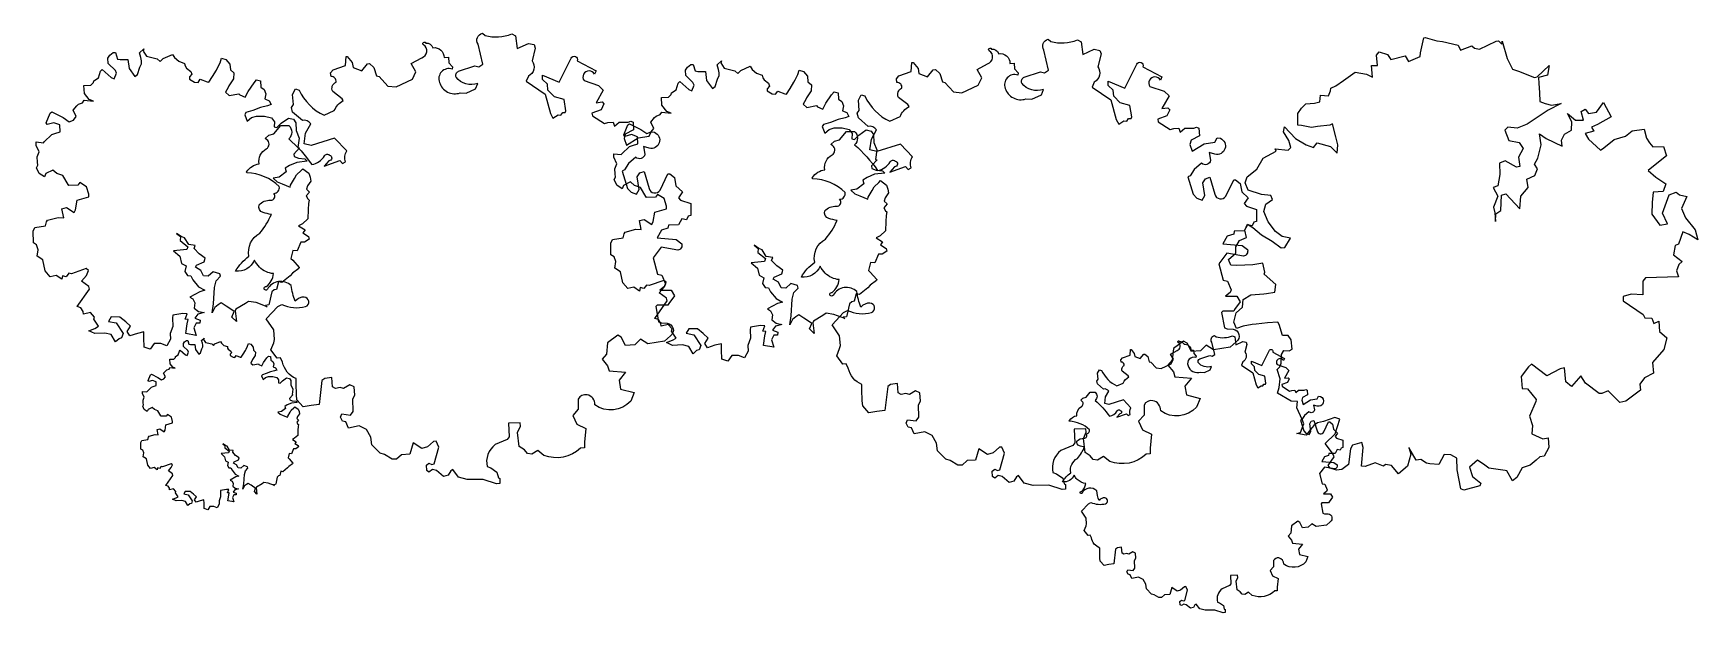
# Model space of a CAD drawing. Extents: x -65 to 116, y -35 to 21.
# Drawn here: x 108.13 to 116.17, y 18 to 20.8 of the extents above; entities that cross this region are included whole.
import ezdxf

# ---------------------------------------------------------------- set-up
doc = ezdxf.new("R2010")
doc.units = 0
doc.header["$LTSCALE"] = 100
doc.header["$MEASUREMENT"] = 0
doc.layers.add('P-ARVORE', color=2, linetype='CONTINUOUS')

# ---------------------------------------------------------------- blocks, each defined once
blk = doc.blocks.new('P-1717')
at = {"layer": 'P-ARVORE'}
for points in [[(-3.4886, -0.6527), (-3.4908, -0.598), (-3.4908, -0.574, -0.241267), (-3.5564, -0.4952), (-3.5666, -0.4739), (-3.5824, -0.4755), (-3.6122, -0.4357), (-3.5981, -0.4006), (-3.5944, -0.3849), (-3.5944, -0.3849), (-3.5981, -0.3393), (-3.6347, -0.2854), (-3.5787, -0.2262), (-3.5787, -0.2262), (-3.5598, -0.2157, 0.173621), (-3.4446, -0.2262, 0.819804), (-3.4514, -0.1806, 0.238583), (-3.4949, -0.2, -0.071987), (-3.5143, -0.1246, 0.4819), (-3.6295, -0.1424, -2.033354), (-3.6347, -0.1298, 0.200291), (-3.5996, -0.067, -0.184711), (-3.6677, -0.0356, -0.06616), (-3.6923, -0.0026, -0.3357), (-3.783, -0.0549, -0.100882), (-3.7185, 0.0168, -0.328139), (-3.6662, 0.1284, 0.072455), (-3.6101, 0.219, -0.04539), (-3.6504, 0.2279, -0.409035), (-3.6698, 0.2646, -0.231707), (-3.6138, 0.2871, 0.688344), (-3.5981, 0.3206, 0.463342), (-3.5719, 0.3536, 0.184456), (-3.7274, 0.4201, -0.713964), (-3.729, 0.4254, -0.221181), (-3.6698, 0.4636, -0.314247), (-3.6347, 0.5353, 0.565236), (-3.6332, 0.5804), (-3.64, 0.5856), (-3.6227, 0.6013), (-3.5981, 0.6087), (-3.5651, 0.6485), (-3.5263, 0.6485, -0.457949), (-3.5263, 0.5841, -0.060847), (-3.4147, 0.4599, 0.212505), (-3.3535, 0.5018, -0.463173), (-3.3294, 0.5055, -0.876877), (-3.3325, 0.4777), (-3.3556, 0.4515), (-3.2801, 0.4793), (-3.2665, 0.4652), (-3.2524, 0.4725, -0.248601), (-3.2456, 0.5264), (-3.3048, 0.5877), (-3.4184, 0.5511), (-3.4514, 0.5594), (-3.4446, 0.6118), (-3.42, 0.6558, 0.31059), (-3.4603, 0.6731), (-3.5075, 0.7134), (-3.5127, 0.7359), (-3.5038, 0.7501), (-3.5075, 0.7988), (-3.4933, 0.825), (-3.476, 0.8197, 0.178742), (-3.3556, 0.6977), (-3.3063, 0.7202, -0.164562), (-3.2629, 0.7689), (-3.2681, 0.7778), (-3.3137, 0.8129, -0.443973), (-3.2979, 0.858, 0.51332), (-3.322, 0.8842), (-3.3241, 0.902), (-3.3116, 0.9177), (-3.2524, 0.9386), (-3.2487, 0.9821), (-3.2435, 0.9821), (-3.2194, 0.9523), (-3.2157, 0.9282), (-3.1738, 0.9125), (-3.1461, 0.9455), (-3.1356, 0.947), (-3.1146, 0.9282), (-3.1021, 0.8878), (-3.09, 0.8842), (-3.0481, 0.8391), (-3.0078, 0.8355), (-2.9292, 0.8721), (-2.9119, 0.9072), (-2.9345, 0.947), (-2.8842, 0.9753, 0.65472), (-2.8753, 1.0382, -1.420327), (-2.8648, 1.0465, -0.331438), (-2.8297, 1.024, -0.460688), (-2.7758, 0.9769), (-2.7548, 0.9785), (-2.7532, 0.9507), (-2.7354, 0.9313), (-2.7375, 0.9208, 0.634345), (-2.7983, 0.8564, 0.42075), (-2.6988, 0.8056), (-2.6694, 0.804), (-2.6239, 0.825), (-2.6134, 0.8512, -0.317469), (-2.7181, 0.881, -0.414214), (-2.7061, 0.9104), (-2.6275, 0.9365), (-2.6081, 0.9313), (-2.5888, 0.9439), (-2.6118, 1.0413, -0.529528), (-2.5909, 1.0937), (-2.5783, 1.0832, 0.163749), (-2.4494, 1.0905), (-2.4316, 1.0816), (-2.4233, 1.0204), (-2.3688, 1.045), (-2.341, 1.0397), (-2.3358, 1.0224), (-2.3515, 0.9612, -0.454874), (-2.3688, 0.8863), (-2.3793, 0.8617), (-2.2887, 0.8004), (-2.2625, 0.7061), (-2.2504, 0.6836), (-2.2258, 0.6993), (-2.2117, 0.6977), (-2.2033, 0.7113), (-2.1907, 0.7113), (-2.1876, 0.7187), (-2.1959, 0.7742), (-2.2431, 0.7868), (-2.2745, 0.8182), (-2.2766, 0.8475), (-2.3007, 0.8706), (-2.3007, 0.8915), (-2.2206, 0.858), (-2.1629, 0.9732, -0.998765), (-2.1331, 0.9612), (-2.0425, 0.9125), (-2.0493, 0.8962, 1.066056), (-2.1001, 0.8653), (-2.0304, 0.8423), (-2.0074, 0.8197), (-2.0425, 0.7585), (-2.0126, 0.7621), (-2.0042, 0.7532), (-2.0179, 0.7239), (-2.0619, 0.7082), (-2.0598, 0.6956), (-2.0022, 0.6574), (-1.9849, 0.6626), (-1.9603, 0.6642), (-1.9534, 0.6453), (-1.9309, 0.6642), (-1.8869, 0.6642), (-1.8749, 0.6694), (-1.8628, 0.6642), (-1.8607, 0.6275), (-1.9011, 0.6066), (-1.9063, 0.5856), (-1.8958, 0.5526), (-1.8382, 0.5893), (-1.7858, 0.5961), (-1.7754, 0.6171), (-1.7597, 0.6155, -0.924966), (-1.7858, 0.5385), (-1.8136, 0.5474), (-1.8068, 0.5092, -0.613567), (-1.8503, 0.495), (-1.8854, 0.4652), (-1.9047, 0.4337), (-1.9168, 0.4285), (-1.8906, 0.3447), (-1.8733, 0.3258), (-1.8471, 0.3169), (-1.8345, 0.3395), (-1.8435, 0.4007), (-1.8314, 0.4201), (-1.8105, 0.4269), (-1.7858, 0.3447, 0.675596), (-1.7335, 0.3363), (-1.6952, 0.4149), (-1.6863, 0.4149), (-1.6638, 0.3971), (-1.6565, 0.3573), (-1.625, 0.3274), (-1.6444, 0.2997), (-1.6339, 0.2871), (-1.5852, 0.2714), (-1.5852, 0.2138), (-1.5973, 0.2106), (-1.6062, 0.1928), (-1.6287, 0.198), (-1.6444, 0.1687), (-1.6931, 0.1666), (-1.6952, 0.153), (-1.7267, 0.1425), (-1.7476, 0.1059), (-1.6549, 0.097), (-1.6287, 0.0776, -0.466507), (-1.6481, 0.0461), (-1.7282, 0.0603), (-1.7665, 0.0095), (-1.7455, -0.0691), (-1.7246, -0.0743), (-1.7073, -0.1162), (-1.7125, -0.1298), (-1.735, -0.1476), (-1.6795, -0.1476), (-1.6638, -0.1738), (-1.6916, -0.2121), (-1.6952, -0.2189), (-1.7476, -0.2189), (-1.7544, -0.2262), (-1.7403, -0.2995), (-1.7267, -0.3048), (-1.6984, -0.3063, -0.666205), (-1.6827, -0.3676), (-1.7125, -0.3938), (-1.7926, -0.4059), (-1.8277, -0.3833), (-1.8555, -0.4111), (-1.8995, -0.4148), (-1.9204, -0.3744), (-1.9377, -0.364), (-1.9864, -0.4006), (-1.9917, -0.4567), (-2.0126, -0.4808), (-1.9864, -0.5122), (-1.9796, -0.5368), (-1.8995, -0.5436), (-1.9309, -0.5824), (-1.9236, -0.6243), (-1.8576, -0.6416), (-1.8749, -0.6835, -0.377852), (-2.0477, -0.7007, 0.377569), (-2.086, -0.652, 0.335227), (-2.1279, -0.673), (-2.1279, -0.673), (-2.1279, -0.7217), (-2.154, -0.7515), (-2.1352, -0.7934), (-2.1352, -0.7934), (-2.0912, -0.8144), (-2.0985, -0.8809), (-2.0985, -0.9087), (-2.1174, -0.9102, -0.287376), (-2.2939, -0.9453), (-2.3237, -0.9207), (-2.3531, -0.9385), (-2.374, -0.9364), (-2.3882, -0.9176), (-2.4128, -0.9019), (-2.4212, -0.8338), (-2.4075, -0.8039), (-2.4091, -0.7882), (-2.4652, -0.7898), (-2.4615, -0.8547), (-2.472, -0.8683), (-2.5296, -0.893, 0.302168), (-2.5678, -0.9993), (-2.5505, -1.0045), (-2.5207, -1.0255), (-2.5139, -1.0538), (-2.5071, -1.0569), (-2.5071, -1.0799), (-2.5228, -1.0815), (-2.5872, -1.0606), (-2.6642, -1.0621), (-2.7061, -1.0501), (-2.7339, -1.0134), (-2.7443, -1.0202), (-2.7564, -1.0412), (-2.7794, -1.0464), (-2.8124, -1.0187), (-2.8318, -1.0134), (-2.8491, -1.0255), (-2.8596, -1.0187), (-2.8611, -0.9925), (-2.8491, -0.982), (-2.8349, -0.9888), (-2.8245, -0.9857), (-2.8019, -0.905), (-2.814, -0.8757), (-2.8266, -0.8772), (-2.8559, -0.9034), (-2.8842, -0.9123), (-2.9256, -0.8841), (-2.9418, -0.9385), (-2.9816, -0.9417), (-3.0062, -0.9626), (-3.0272, -0.9626), (-3.0638, -0.9401), (-3.0848, -0.9349), (-3.1251, -0.8945), (-3.1303, -0.8563), (-3.1513, -0.8196), (-3.1859, -0.8023), (-3.2382, -0.8128), (-3.2508, -0.783), (-3.2665, -0.7793), (-3.277, -0.7604), (-3.2697, -0.7447), (-3.2278, -0.75), (-3.2157, -0.7322), (-3.2173, -0.6714), (-3.2173, -0.6714), (-3.2068, -0.6536), (-3.2105, -0.6138), (-3.2314, -0.6049), (-3.2613, -0.6222), (-3.2786, -0.6169), (-3.3011, -0.6222), (-3.3152, -0.6138), (-3.3189, -0.5682), (-3.3519, -0.5735), (-3.366, -0.5839), (-3.3797, -0.6992), (-3.4184, -0.7044), (-3.4566, -0.7112), (-3.4865, -0.6766)], [(-0.7567, -0.6815), (-0.7589, -0.6268), (-0.7589, -0.6027, -0.241267), (-0.8245, -0.524), (-0.8347, -0.5027), (-0.8504, -0.5043), (-0.8803, -0.4645), (-0.8661, -0.4294), (-0.8625, -0.4137), (-0.8625, -0.4137), (-0.8661, -0.3681), (-0.9028, -0.3142), (-0.8468, -0.255), (-0.8468, -0.255), (-0.8279, -0.2445, 0.173621), (-0.7127, -0.255, 0.819804), (-0.7195, -0.2094, 0.238583), (-0.763, -0.2288, -0.071987), (-0.7823, -0.1534, 0.4819), (-0.8976, -0.1712, -2.033354), (-0.9028, -0.1586, 0.200291), (-0.8677, -0.0958, -0.184711), (-0.9358, -0.0643, -0.06616), (-0.9604, -0.0313, -0.3357), (-1.051, -0.0837, -0.100882), (-0.9866, -0.012, -0.328139), (-0.9342, 0.0996, 0.072455), (-0.8782, 0.1902, -0.04539), (-0.9185, 0.1991, -0.409035), (-0.9379, 0.2358, -0.231707), (-0.8819, 0.2583, 0.688344), (-0.8661, 0.2918, 0.463342), (-0.8399, 0.3248, 0.184456), (-0.9955, 0.3913, -0.713964), (-0.9971, 0.3966, -0.221181), (-0.9379, 0.4348, -0.314247), (-0.9028, 0.5066, 0.565236), (-0.9012, 0.5516), (-0.908, 0.5569), (-0.8908, 0.5726), (-0.8661, 0.5799), (-0.8331, 0.6197), (-0.7944, 0.6197, -0.457949), (-0.7944, 0.5553, -0.060847), (-0.6828, 0.4311, 0.212505), (-0.6215, 0.473, -0.463173), (-0.5974, 0.4767, -0.876877), (-0.6006, 0.449), (-0.6236, 0.4228), (-0.5482, 0.4505), (-0.5346, 0.4364), (-0.5205, 0.4437, -0.248601), (-0.5136, 0.4977), (-0.5728, 0.5589), (-0.6865, 0.5223), (-0.7195, 0.5307), (-0.7127, 0.583), (-0.6881, 0.627, 0.31059), (-0.7284, 0.6443), (-0.7755, 0.6846), (-0.7808, 0.7072), (-0.7719, 0.7213), (-0.7755, 0.77), (-0.7614, 0.7962), (-0.7441, 0.791, 0.178742), (-0.6236, 0.6689), (-0.5744, 0.6915, -0.164562), (-0.5309, 0.7402), (-0.5362, 0.7491), (-0.5817, 0.7842, -0.443973), (-0.566, 0.8292, 0.51332), (-0.5901, 0.8554), (-0.5922, 0.8732), (-0.5796, 0.8889), (-0.5205, 0.9099), (-0.5168, 0.9533), (-0.5115, 0.9533), (-0.4875, 0.9235), (-0.4838, 0.8994), (-0.4419, 0.8837), (-0.4141, 0.9167), (-0.4037, 0.9182), (-0.3827, 0.8994), (-0.3701, 0.8591), (-0.3581, 0.8554), (-0.3162, 0.8104), (-0.2759, 0.8067), (-0.1973, 0.8433), (-0.18, 0.8784), (-0.2025, 0.9182), (-0.1522, 0.9465, 0.65472), (-0.1433, 1.0094, -1.420327), (-0.1329, 1.0178, -0.331438), (-0.0978, 0.9952, -0.460688), (-0.0438, 0.9481), (-0.0229, 0.9497), (-0.0213, 0.9219), (-0.0035, 0.9025), (-0.0056, 0.8921, 0.634345), (-0.0663, 0.8276, 0.42075), (0.0332, 0.7768), (0.0625, 0.7753), (0.1081, 0.7962), (0.1185, 0.8224, -0.317469), (0.0138, 0.8523, -0.414214), (0.0258, 0.8816), (0.1044, 0.9078), (0.1238, 0.9025), (0.1432, 0.9151), (0.1201, 1.0125, -0.529528), (0.1411, 1.0649), (0.1536, 1.0544, 0.163749), (0.2825, 1.0618), (0.3003, 1.0529), (0.3087, 0.9916), (0.3631, 1.0162), (0.3909, 1.011), (0.3961, 0.9937), (0.3804, 0.9324, -0.454874), (0.3631, 0.8575), (0.3527, 0.8329), (0.4433, 0.7716), (0.4695, 0.6773), (0.4815, 0.6548), (0.5061, 0.6705), (0.5203, 0.6689), (0.5286, 0.6826), (0.5412, 0.6826), (0.5444, 0.6899), (0.536, 0.7454), (0.4888, 0.758), (0.4574, 0.7894), (0.4553, 0.8187), (0.4312, 0.8418), (0.4312, 0.8627), (0.5114, 0.8292), (0.569, 0.9444, -0.998765), (0.5988, 0.9324), (0.6894, 0.8837), (0.6826, 0.8674, 1.066056), (0.6318, 0.8365), (0.7015, 0.8135), (0.7245, 0.791), (0.6894, 0.7297), (0.7193, 0.7334), (0.7277, 0.7245), (0.7141, 0.6951), (0.6701, 0.6794), (0.6722, 0.6668), (0.7298, 0.6286), (0.7471, 0.6338), (0.7717, 0.6354), (0.7785, 0.6166), (0.801, 0.6354), (0.845, 0.6354), (0.857, 0.6407), (0.8691, 0.6354), (0.8712, 0.5988), (0.8309, 0.5778), (0.8256, 0.5569), (0.8361, 0.5239), (0.8937, 0.5605), (0.9461, 0.5673), (0.9566, 0.5883), (0.9723, 0.5867, -0.924966), (0.9461, 0.5097), (0.9183, 0.5186), (0.9251, 0.4804, -0.613567), (0.8817, 0.4662), (0.8466, 0.4364), (0.8272, 0.405), (0.8151, 0.3997), (0.8413, 0.3159), (0.8586, 0.2971), (0.8848, 0.2882), (0.8974, 0.3107), (0.8885, 0.372), (0.9005, 0.3913), (0.9215, 0.3981), (0.9461, 0.3159, 0.675596), (0.9985, 0.3075), (1.0367, 0.3861), (1.0456, 0.3861), (1.0681, 0.3683), (1.0755, 0.3285), (1.1069, 0.2986), (1.0875, 0.2709), (1.098, 0.2583), (1.1467, 0.2426), (1.1467, 0.185), (1.1346, 0.1818), (1.1257, 0.164), (1.1032, 0.1693), (1.0875, 0.1399), (1.0388, 0.1378), (1.0367, 0.1242), (1.0053, 0.1137), (0.9843, 0.0771), (1.077, 0.0682), (1.1032, 0.0488, -0.466507), (1.0838, 0.0174), (1.0037, 0.0315), (0.9655, -0.0193), (0.9864, -0.0979), (1.0074, -0.1031), (1.0247, -0.145), (1.0194, -0.1586), (0.9969, -0.1764), (1.0524, -0.1764), (1.0681, -0.2026), (1.0404, -0.2408), (1.0367, -0.2477), (0.9843, -0.2477), (0.9775, -0.255), (0.9917, -0.3283), (1.0053, -0.3335), (1.0336, -0.3351, -0.666205), (1.0493, -0.3964), (1.0194, -0.4226), (0.9393, -0.4346), (0.9042, -0.4121), (0.8764, -0.4399), (0.8324, -0.4435), (0.8115, -0.4032), (0.7942, -0.3927), (0.7455, -0.4294), (0.7402, -0.4854), (0.7193, -0.5095), (0.7455, -0.541), (0.7523, -0.5656), (0.8324, -0.5724), (0.801, -0.6111), (0.8083, -0.653), (0.8743, -0.6703), (0.857, -0.7122, -0.377852), (0.6842, -0.7295, 0.377569), (0.646, -0.6808, 0.335227), (0.6041, -0.7018), (0.6041, -0.7018), (0.6041, -0.7505), (0.5779, -0.7803), (0.5967, -0.8222), (0.5967, -0.8222), (0.6407, -0.8432), (0.6334, -0.9097), (0.6334, -0.9374), (0.6145, -0.939, -0.287376), (0.438, -0.9741), (0.4082, -0.9495), (0.3789, -0.9673), (0.3579, -0.9652), (0.3438, -0.9464), (0.3191, -0.9306), (0.3108, -0.8626), (0.3244, -0.8327), (0.3228, -0.817), (0.2668, -0.8186), (0.2704, -0.8835), (0.26, -0.8971), (0.2023, -0.9217, 0.302168), (0.1641, -1.0281), (0.1814, -1.0333), (0.2112, -1.0542), (0.2181, -1.0825), (0.2249, -1.0857), (0.2249, -1.1087), (0.2092, -1.1103), (0.1447, -1.0893), (0.0677, -1.0909), (0.0258, -1.0789), (-0.0019, -1.0422), (-0.0124, -1.049), (-0.0244, -1.07), (-0.0475, -1.0752), (-0.0805, -1.0474), (-0.0999, -1.0422), (-0.1172, -1.0542), (-0.1276, -1.0474), (-0.1292, -1.0213), (-0.1172, -1.0108), (-0.103, -1.0176), (-0.0925, -1.0144), (-0.07, -0.9338), (-0.0821, -0.9045), (-0.0946, -0.906), (-0.124, -0.9322), (-0.1522, -0.9411), (-0.1936, -0.9128), (-0.2099, -0.9673), (-0.2497, -0.9704), (-0.2743, -0.9914), (-0.2952, -0.9914), (-0.3319, -0.9689), (-0.3528, -0.9636), (-0.3932, -0.9233), (-0.3984, -0.8851), (-0.4194, -0.8484), (-0.4539, -0.8311), (-0.5063, -0.8416), (-0.5189, -0.8117), (-0.5346, -0.8081), (-0.5451, -0.7892), (-0.5377, -0.7735), (-0.4958, -0.7787), (-0.4838, -0.7609), (-0.4854, -0.7002), (-0.4854, -0.7002), (-0.4749, -0.6824), (-0.4786, -0.6426), (-0.4995, -0.6337), (-0.5294, -0.651), (-0.5466, -0.6457), (-0.5692, -0.651), (-0.5833, -0.6426), (-0.587, -0.597), (-0.62, -0.6022), (-0.6341, -0.6127), (-0.6477, -0.7279), (-0.6865, -0.7332), (-0.7247, -0.74), (-0.7546, -0.7054)], [(0.3912, -1.4408), (0.3898, -1.4071), (0.3898, -1.3923, -0.241267), (0.3494, -1.3438), (0.3431, -1.3307), (0.3335, -1.3317), (0.3151, -1.3072), (0.3238, -1.2856), (0.3261, -1.2759), (0.3261, -1.2759), (0.3238, -1.2479), (0.3012, -1.2146), (0.3357, -1.1782), (0.3357, -1.1782), (0.3473, -1.1718, 0.173621), (0.4183, -1.1782, 0.819804), (0.4141, -1.1501, 0.238583), (0.3873, -1.1621, -0.071987), (0.3754, -1.1156, 0.4819), (0.3044, -1.1266, -2.033354), (0.3012, -1.1189, 0.200291), (0.3228, -1.0802, -0.184711), (0.2809, -1.0608, -0.06616), (0.2658, -1.0405, -0.3357), (0.21, -1.0728, -0.100882), (0.2496, -1.0286, -0.328139), (0.2819, -0.9599, 0.072455), (0.3164, -0.9041, -0.04539), (0.2915, -0.8986, -0.409035), (0.2796, -0.876, -0.231707), (0.3141, -0.8622, 0.688344), (0.3238, -0.8415, 0.463342), (0.3399, -0.8212, 0.184456), (0.2441, -0.7803, -0.713964), (0.2432, -0.777, -0.221181), (0.2796, -0.7535, -0.314247), (0.3012, -0.7093, 0.565236), (0.3022, -0.6816), (0.298, -0.6784), (0.3086, -0.6687), (0.3238, -0.6642), (0.3441, -0.6397), (0.368, -0.6397, -0.457949), (0.368, -0.6793, -0.060847), (0.4367, -0.7558, 0.212505), (0.4744, -0.73, -0.463173), (0.4892, -0.7277, -0.876877), (0.4873, -0.7448), (0.4731, -0.7609), (0.5195, -0.7438), (0.5279, -0.7525), (0.5366, -0.748, -0.248601), (0.5408, -0.7148), (0.5044, -0.6771), (0.4344, -0.6996), (0.4141, -0.6945), (0.4183, -0.6622), (0.4334, -0.6351, 0.31059), (0.4086, -0.6245), (0.3796, -0.5997), (0.3764, -0.5858), (0.3818, -0.5771), (0.3796, -0.5471), (0.3883, -0.531), (0.3989, -0.5342, 0.178742), (0.4731, -0.6094), (0.5034, -0.5955, -0.164562), (0.5302, -0.5655), (0.527, -0.56), (0.4989, -0.5384, -0.443973), (0.5086, -0.5107, 0.51332), (0.4937, -0.4945), (0.4925, -0.4836), (0.5002, -0.4739), (0.5366, -0.461), (0.5389, -0.4342), (0.5421, -0.4342), (0.5569, -0.4526), (0.5592, -0.4675), (0.585, -0.4771), (0.6021, -0.4568), (0.6085, -0.4559), (0.6214, -0.4675), (0.6292, -0.4923), (0.6366, -0.4945), (0.6624, -0.5223), (0.6872, -0.5245), (0.7356, -0.502), (0.7462, -0.4804), (0.7324, -0.4559), (0.7633, -0.4384, 0.65472), (0.7688, -0.3997, -1.420327), (0.7753, -0.3946, -0.331438), (0.7969, -0.4084, -0.460688), (0.8301, -0.4375), (0.843, -0.4365), (0.844, -0.4536), (0.8549, -0.4655), (0.8536, -0.472, 0.634345), (0.8162, -0.5116, 0.42075), (0.8775, -0.5429), (0.8955, -0.5439), (0.9236, -0.531), (0.9301, -0.5149, -0.317469), (0.8656, -0.4965, -0.414214), (0.873, -0.4784), (0.9213, -0.4623), (0.9333, -0.4655), (0.9452, -0.4578), (0.931, -0.3978, -0.529528), (0.9439, -0.3656), (0.9517, -0.372, 0.163749), (1.031, -0.3675), (1.042, -0.373), (1.0471, -0.4107), (1.0807, -0.3955), (1.0977, -0.3988), (1.101, -0.4094), (1.0913, -0.4471, -0.454874), (1.0807, -0.4933), (1.0742, -0.5084), (1.13, -0.5461), (1.1461, -0.6042), (1.1535, -0.6181), (1.1687, -0.6084), (1.1774, -0.6094), (1.1826, -0.601), (1.1903, -0.601), (1.1922, -0.5965), (1.1871, -0.5623), (1.158, -0.5545), (1.1387, -0.5352), (1.1374, -0.5171), (1.1226, -0.5029), (1.1226, -0.49), (1.1719, -0.5107), (1.2074, -0.4397, -0.998765), (1.2258, -0.4471), (1.2816, -0.4771), (1.2774, -0.4871, 1.066056), (1.2461, -0.5062), (1.289, -0.5203), (1.3032, -0.5342), (1.2816, -0.5719), (1.2999, -0.5697), (1.3051, -0.5752), (1.2967, -0.5932), (1.2696, -0.6029), (1.2709, -0.6106), (1.3064, -0.6342), (1.317, -0.631), (1.3322, -0.63), (1.3364, -0.6416), (1.3502, -0.63), (1.3773, -0.63), (1.3847, -0.6268), (1.3922, -0.63), (1.3935, -0.6526), (1.3686, -0.6655), (1.3654, -0.6784), (1.3718, -0.6987), (1.4073, -0.6761), (1.4396, -0.6719), (1.446, -0.659), (1.4557, -0.66, -0.924966), (1.4396, -0.7074), (1.4225, -0.7019), (1.4267, -0.7254, -0.613567), (1.3999, -0.7342), (1.3783, -0.7525), (1.3664, -0.7719), (1.3589, -0.7751), (1.3751, -0.8267), (1.3857, -0.8383), (1.4018, -0.8438), (1.4096, -0.8299), (1.4041, -0.7922), (1.4115, -0.7803), (1.4244, -0.7761), (1.4396, -0.8267, 0.675596), (1.4718, -0.8319), (1.4954, -0.7835), (1.5008, -0.7835), (1.5147, -0.7945), (1.5192, -0.819), (1.5386, -0.8373), (1.5266, -0.8544), (1.5331, -0.8622), (1.5631, -0.8718), (1.5631, -0.9073), (1.5557, -0.9093), (1.5502, -0.9202), (1.5363, -0.917), (1.5266, -0.9351), (1.4966, -0.9363), (1.4954, -0.9447), (1.476, -0.9512), (1.4631, -0.9738), (1.5202, -0.9792), (1.5363, -0.9912, -0.466507), (1.5244, -1.0105), (1.475, -1.0018), (1.4515, -1.0331), (1.4644, -1.0815), (1.4773, -1.0847), (1.4879, -1.1105), (1.4847, -1.1189), (1.4708, -1.1298), (1.505, -1.1298), (1.5147, -1.146), (1.4976, -1.1695), (1.4954, -1.1737), (1.4631, -1.1737), (1.4589, -1.1782), (1.4676, -1.2233), (1.476, -1.2266), (1.4934, -1.2275, -0.666205), (1.5031, -1.2653), (1.4847, -1.2814), (1.4354, -1.2888), (1.4138, -1.2749), (1.3967, -1.292), (1.3696, -1.2943), (1.3567, -1.2695), (1.3461, -1.263), (1.3161, -1.2856), (1.3128, -1.3201), (1.2999, -1.3349), (1.3161, -1.3543), (1.3203, -1.3694), (1.3696, -1.3736), (1.3502, -1.3975), (1.3548, -1.4233), (1.3954, -1.4339), (1.3847, -1.4597, -0.377852), (1.2783, -1.4704, 0.377569), (1.2548, -1.4404, 0.335227), (1.229, -1.4533), (1.229, -1.4533), (1.229, -1.4833), (1.2129, -1.5016), (1.2245, -1.5274), (1.2245, -1.5274), (1.2516, -1.5403), (1.247, -1.5813), (1.247, -1.5984), (1.2354, -1.5994, -0.287376), (1.1268, -1.621), (1.1084, -1.6058), (1.0903, -1.6168), (1.0774, -1.6155), (1.0687, -1.6039), (1.0536, -1.5942), (1.0484, -1.5523), (1.0568, -1.5339), (1.0558, -1.5242), (1.0213, -1.5252), (1.0236, -1.5652), (1.0171, -1.5736), (0.9817, -1.5887, 0.302168), (0.9581, -1.6542), (0.9688, -1.6574), (0.9871, -1.6703), (0.9913, -1.6877), (0.9955, -1.6897), (0.9955, -1.7038), (0.9858, -1.7048), (0.9462, -1.6919), (0.8988, -1.6929), (0.873, -1.6855), (0.8559, -1.6629), (0.8494, -1.6671), (0.842, -1.68), (0.8278, -1.6832), (0.8075, -1.6661), (0.7956, -1.6629), (0.7849, -1.6703), (0.7785, -1.6661), (0.7775, -1.65), (0.7849, -1.6435), (0.7936, -1.6477), (0.8001, -1.6458), (0.814, -1.5961), (0.8065, -1.5781), (0.7988, -1.579), (0.7807, -1.5952), (0.7633, -1.6006), (0.7379, -1.5832), (0.7279, -1.6168), (0.7034, -1.6187), (0.6882, -1.6316), (0.6753, -1.6316), (0.6527, -1.6177), (0.6398, -1.6145), (0.615, -1.5897), (0.6118, -1.5661), (0.5989, -1.5436), (0.5776, -1.5329), (0.5453, -1.5394), (0.5376, -1.521), (0.5279, -1.5187), (0.5215, -1.5071), (0.526, -1.4975), (0.5518, -1.5007), (0.5592, -1.4897), (0.5582, -1.4523), (0.5582, -1.4523), (0.5647, -1.4413), (0.5624, -1.4168), (0.5495, -1.4114), (0.5311, -1.422), (0.5205, -1.4188), (0.5066, -1.422), (0.4979, -1.4168), (0.4957, -1.3888), (0.4754, -1.392), (0.4667, -1.3985), (0.4583, -1.4694), (0.4344, -1.4726), (0.4109, -1.4768), (0.3925, -1.4555)]]:
    blk.add_lwpolyline(points, format="xyb", close=True, dxfattribs=at)
for points in [[(2.3004, 0.1849), (2.3021, 0.2221), (2.3264, 0.2379), (2.3294, 0.3119), (2.3506, 0.318), (2.4181, 0.2451), (2.4228, 0.3063), (2.458, 0.3486), (2.4522, 0.3887), (2.4917, 0.4061), (2.5045, 0.4386), (2.4898, 0.4617), (2.5047, 0.4909), (2.5212, 0.5551), (2.5212, 0.5551), (2.5141, 0.6083), (2.5454, 0.5851), (2.6223, 0.5489), (2.6194, 0.5772), (2.634, 0.6068), (2.6678, 0.6258), (2.6693, 0.6657), (2.6493, 0.7057), (2.6881, 0.6746), (2.7265, 0.674), (2.7147, 0.7161), (2.7333, 0.7277), (2.7494, 0.7057), (2.7884, 0.7127), (2.8231, 0.759), (2.8589, 0.6896), (2.7942, 0.6534), (2.7651, 0.6406), (2.7764, 0.6217), (2.7347, 0.6095), (2.7507, 0.5825), (2.8078, 0.5292), (2.8241, 0.5411), (2.8733, 0.5804), (2.9284, 0.597), (2.9612, 0.6229), (3.0184, 0.6312), (3.0304, 0.5865), (3.0441, 0.5654), (3.0607, 0.546), (3.112, 0.5471), (3.1267, 0.5025), (3.0721, 0.4578), (3.0377, 0.4312), (3.0748, 0.3987), (3.1239, 0.3665), (3.1107, 0.3294), (3.0632, 0.3265), (3.0578, 0.2769), (3.0562, 0.2204), (3.0945, 0.1675), (3.1322, 0.1734), (3.108, 0.2242), (3.1403, 0.314), (3.1732, 0.3258), (3.1891, 0.313), (3.2243, 0.3053), (3.1991, 0.248), (3.2192, 0.2029), (3.2659, 0.1451), (3.2775, 0.0957), (3.2357, 0.122), (3.2062, 0.1347), (3.1852, 0.0759), (3.1693, 0.0694), (3.1604, 0.0239), (3.2029, -0.009), (3.1864, -0.0231), (3.1752, -0.0542), (3.1846, -0.0819), (3.0249, -0.0873), (3.0121, -0.1033), (3.012, -0.1698), (2.9562, -0.1656), (2.918, -0.1769), (2.9175, -0.1988), (3.0141, -0.2639), (3.0216, -0.281), (3.0561, -0.2821), (3.0657, -0.3075), (3.0897, -0.2962), (3.0924, -0.3468), (3.1281, -0.3777), (3.1139, -0.4328), (3.0589, -0.4971), (3.0639, -0.5471), (3.0198, -0.5706), (3.0198, -0.5706), (2.9982, -0.6013), (3.001, -0.6296), (2.9304, -0.6831), (2.9018, -0.689), (2.8445, -0.633), (2.8151, -0.6461), (2.8012, -0.6466), (2.7358, -0.5954), (2.7138, -0.5614), (2.6679, -0.6129), (2.6401, -0.5889), (2.6349, -0.5219), (2.6126, -0.5267), (2.5484, -0.5603), (2.475, -0.5046), (2.461, -0.5166), (2.4254, -0.5636), (2.4298, -0.622), (2.4554, -0.6236), (2.4973, -0.6757), (2.4954, -0.6844), (2.4657, -0.7556), (2.4804, -0.8002), (2.4773, -0.8408), (2.5293, -0.8655), (2.5551, -0.8598), (2.558, -0.9074), (2.5356, -0.948), (2.515, -0.9514), (2.4979, -0.9682), (2.4691, -0.9929), (2.4297, -1.0053), (2.4046, -1.0511), (2.3826, -1.0671), (2.3555, -1.0188), (2.3479, -1.0182), (2.2695, -1.0068), (2.2491, -0.9914), (2.2147, -0.968), (2.176, -1.0012), (2.1894, -1.0469), (2.2309, -1.0785), (2.2256, -1.0924), (2.1485, -1.1134), (2.1336, -1.1069), (2.1161, -1.0147), (2.1142, -0.9591), (2.0848, -0.9415), (2.0525, -0.9406), (2.0273, -0.9887), (1.9837, -0.9853), (1.9673, -0.9829), (1.9406, -0.9651), (1.9184, -0.9676), (1.8827, -0.9067), (1.8925, -0.9398), (1.8766, -0.9964), (1.8325, -1.0341), (1.7983, -0.9942), (1.7705, -0.9894), (1.76, -0.9963), (1.72, -0.9805), (1.671, -0.9983), (1.6534, -0.9969), (1.6615, -0.9064), (1.6556, -0.8828), (1.6111, -0.8952), (1.6005, -0.9136), (1.5909, -0.9883), (1.5598, -1.0129), (1.5338, -1.0159), (1.5021, -1.0073), (1.4932, -0.9935), (1.5221, -0.9523), (1.5132, -0.9335), (1.4782, -0.8877), (1.4782, -0.8877), (1.5268, -0.841), (1.5268, -0.841), (1.5488, -0.77), (1.5252, -0.7616), (1.4709, -0.7817), (1.442, -0.7872), (1.4245, -0.8001), (1.408, -0.8192), (1.3862, -0.8472), (1.3422, -0.8399), (1.3591, -0.8347), (1.375, -0.7924), (1.3667, -0.771), (1.3425, -0.7153), (1.3448, -0.6847), (1.3142, -0.6823), (1.2479, -0.6442), (1.2565, -0.6175), (1.2608, -0.5759), (1.2465, -0.5309), (1.2603, -0.517), (1.2667, -0.4994), (1.2671, -0.4582), (1.279, -0.4388), (1.3047, -0.4403), (1.3184, -0.4314), (1.3137, -0.3875), (1.3, -0.3657), (1.2719, -0.3662), (1.2567, -0.3127), (1.2499, -0.3015), (1.1996, -0.3045), (1.1453, -0.3104), (1.1259, -0.3127), (1.0829, -0.321), (1.0501, -0.3327), (1.0382, -0.3022), (1.0494, -0.2568), (1.08, -0.2284), (1.0824, -0.1928), (1.1199, -0.1699), (1.1823, -0.1643), (1.1951, -0.1626), (1.2352, -0.1568), (1.2395, -0.1202), (1.1842, -0.0698), (1.1876, -0.0596), (1.1771, -0.0165), (1.1288, -0.0243), (1.0515, -0.0284), (1.0235, -0.0267), (1.0115, 0.0016), (1.0469, 0.032), (1.0469, 0.0627), (1.0646, 0.0922), (1.0992, 0.1076), (1.0904, 0.1429), (1.1041, 0.1711), (1.1298, 0.1553), (1.1707, 0.121), (1.2221, 0.0893), (1.2659, 0.0575), (1.2841, 0.0588), (1.3118, 0.104), (1.2712, 0.1121), (1.2388, 0.1365), (1.2035, 0.1827), (1.1816, 0.2333), (1.1924, 0.2682), (1.2245, 0.2916), (1.2159, 0.3099), (1.1717, 0.3149), (1.1075, 0.3363), (1.0921, 0.371), (1.1021, 0.401), (1.1488, 0.4382), (1.1786, 0.4902), (1.2417, 0.525), (1.2371, 0.5353), (1.2993, 0.5294), (1.3123, 0.5427), (1.3029, 0.5753), (1.2781, 0.6184), (1.2821, 0.6412), (1.3345, 0.586), (1.3875, 0.555), (1.4223, 0.5419), (1.4406, 0.5648), (1.5035, 0.5472), (1.5357, 0.5155), (1.5399, 0.5548), (1.5302, 0.5937), (1.5146, 0.6568), (1.501, 0.6502), (1.4417, 0.6443), (1.4128, 0.6389), (1.365, 0.6479), (1.3459, 0.6501), (1.3463, 0.7055), (1.3638, 0.7327), (1.3846, 0.7526), (1.4271, 0.7555), (1.4523, 0.7628), (1.4559, 0.7945), (1.4941, 0.7916), (1.5048, 0.815), (1.5058, 0.828), (1.5297, 0.8392), (1.5664, 0.8657), (1.6233, 0.9052), (1.6787, 0.8955), (1.7077, 0.8818), (1.7027, 0.9376), (1.7312, 0.9377), (1.7259, 0.9881), (1.7386, 1.0041), (1.7788, 0.9906), (1.7958, 0.9674), (1.8642, 0.9852), (1.8812, 0.957), (1.937, 0.9812), (1.9396, 0.9998), (1.9543, 1.0718), (1.9618, 1.0739), (2.017, 1.057), (2.0454, 1.0548), (2.0454, 1.0548), (2.1209, 1.036), (2.1318, 1.0124), (2.1873, 1.0336), (2.1991, 1.0223), (2.2233, 1.0166), (2.2233, 1.0166), (2.3044, 1.0554), (2.3149, 1.0573), (2.3313, 1.0406), (2.3325, 1.0559), (2.3568, 0.9717), (2.3837, 0.9212), (2.4115, 0.9113), (2.4887, 0.8796), (2.5017, 0.8836), (2.5598, 0.9385), (2.5522, 0.8919), (2.5092, 0.8808), (2.5104, 0.851), (2.514, 0.8084), (2.5157, 0.7648), (2.5403, 0.7552), (2.5716, 0.7463), (2.6176, 0.7543), (2.556, 0.7229), (2.4533, 0.6542), (2.4057, 0.6347), (2.3599, 0.6405), (2.3468, 0.625), (2.365, 0.5763), (2.4146, 0.5659), (2.434, 0.5375), (2.4127, 0.4956), (2.4181, 0.4502), (2.4017, 0.4476), (2.3474, 0.4776), (2.3208, 0.4669), (2.3227, 0.4113), (2.3124, 0.3567), (2.2899, 0.3496), (2.3124, 0.3067), (2.2918, 0.2532), (2.2985, 0.2262), (2.3004, 0.1849)], [(-4.0678, 0.1272), (-4.0492, 0.1119), (-4.0505, 0.0932), (-4.0134, 0.063), (-4.0185, 0.0496), (-4.0823, 0.043), (-4.0525, 0.0169), (-4.0443, -0.0177), (-4.0214, -0.0302), (-4.0277, -0.0573), (-4.0159, -0.0765), (-3.9983, -0.0778), (-3.9889, -0.0969), (-3.9622, -0.1302), (-3.9622, -0.1302), (-3.932, -0.1472), (-3.9561, -0.1544), (-4.0046, -0.18), (-3.9889, -0.1895), (-3.9792, -0.2085), (-3.9825, -0.2333), (-3.9625, -0.2496), (-3.9341, -0.2547), (-3.9651, -0.2627), (-3.9804, -0.2823), (-3.9541, -0.2925), (-3.9553, -0.3066), (-3.9728, -0.3064), (-3.9843, -0.3292), (-3.9739, -0.3651), (-4.0236, -0.3567), (-4.0172, -0.3093), (-4.0125, -0.2893), (-4.0267, -0.2878), (-4.0168, -0.2615), (-4.037, -0.2593), (-4.0866, -0.2682), (-4.0868, -0.2812), (-4.0855, -0.3218), (-4.0983, -0.3567), (-4.0976, -0.3837), (-4.1155, -0.4164), (-4.1433, -0.4052), (-4.1595, -0.4042), (-4.1759, -0.4052), (-4.1952, -0.4321), (-4.2239, -0.4224), (-4.2258, -0.3769), (-4.2262, -0.3489), (-4.2574, -0.3555), (-4.2931, -0.3683), (-4.3071, -0.3471), (-4.2902, -0.3214), (-4.3137, -0.2995), (-4.3422, -0.2768), (-4.3844, -0.276), (-4.3959, -0.2978), (-4.3604, -0.305), (-4.3265, -0.3565), (-4.3331, -0.3779), (-4.3459, -0.3812), (-4.3635, -0.3964), (-4.3834, -0.3612), (-4.4144, -0.3541), (-4.4623, -0.3558), (-4.4923, -0.3427), (-4.4625, -0.3313), (-4.4446, -0.321), (-4.4668, -0.2873), (-4.464, -0.2766), (-4.484, -0.2544), (-4.5175, -0.2636), (-4.5184, -0.2496), (-4.5301, -0.2318), (-4.548, -0.226), (-4.4889, -0.1414), (-4.4922, -0.1286), (-4.5265, -0.1028), (-4.5027, -0.0756), (-4.4937, -0.0515), (-4.5048, -0.0428), (-4.5759, -0.0674), (-4.5876, -0.0646), (-4.6016, -0.0821), (-4.6184, -0.0772), (-4.6219, -0.0939), (-4.649, -0.0757), (-4.6788, -0.0822), (-4.7017, -0.0535), (-4.7136, -0.0002), (-4.7414, 0.0166), (-4.7364, 0.0485), (-4.7364, 0.0485), (-4.7439, 0.0715), (-4.7596, 0.081), (-4.7598, 0.1382), (-4.7518, 0.1552), (-4.7007, 0.1631), (-4.6961, 0.1834), (-4.691, 0.1908), (-4.6392, 0.2047), (-4.6131, 0.2029), (-4.622, 0.2465), (-4.5988, 0.2515), (-4.5622, 0.2283), (-4.556, 0.2417), (-4.5485, 0.2878), (-4.4913, 0.3042), (-4.4921, 0.316), (-4.5025, 0.3526), (-4.5344, 0.3729), (-4.5451, 0.3603), (-4.5882, 0.3589), (-4.592, 0.3632), (-4.6173, 0.4061), (-4.646, 0.4158), (-4.6657, 0.4332), (-4.6986, 0.4159), (-4.7057, 0.4004), (-4.7313, 0.4173), (-4.7437, 0.4446), (-4.7374, 0.4566), (-4.7395, 0.4719), (-4.7411, 0.4963), (-4.7322, 0.5215), (-4.7461, 0.5522), (-4.7458, 0.5697), (-4.7104, 0.565), (-4.7072, 0.5687), (-4.6709, 0.6048), (-4.6551, 0.6093), (-4.6297, 0.618), (-4.6318, 0.6508), (-4.6606, 0.6616), (-4.693, 0.6525), (-4.6981, 0.6606), (-4.6791, 0.7085), (-4.6699, 0.7136), (-4.6156, 0.687), (-4.5862, 0.6665), (-4.5656, 0.6748), (-4.5527, 0.6911), (-4.5677, 0.7228), (-4.5491, 0.744), (-4.5415, 0.7515), (-4.522, 0.7584), (-4.5147, 0.7708), (-4.4694, 0.7656), (-4.4903, 0.7734), (-4.5133, 0.8035), (-4.5158, 0.8409), (-4.4819, 0.8431), (-4.4686, 0.8556), (-4.4681, 0.8637), (-4.4445, 0.8782), (-4.4347, 0.9104), (-4.4271, 0.919), (-4.3835, 0.8797), (-4.3691, 0.8736), (-4.3583, 0.9013), (-4.3636, 0.914), (-4.3985, 0.9479), (-4.3991, 0.9734), (-4.3906, 0.988), (-4.3739, 1.001), (-4.3633, 1.0003), (-4.3532, 0.9694), (-4.3401, 0.9668), (-4.3029, 0.9671), (-4.3029, 0.9671), (-4.2976, 0.9239), (-4.2976, 0.9239), (-4.2695, 0.885), (-4.256, 0.894), (-4.2454, 0.9298), (-4.237, 0.9468), (-4.2369, 0.9608), (-4.2403, 0.9768), (-4.2463, 0.9988), (-4.2255, 1.0188), (-4.2294, 1.008), (-4.2138, 0.9834), (-4.1995, 0.9794), (-4.1613, 0.9703), (-4.1464, 0.9573), (-4.1334, 0.9722), (-4.088, 0.9916), (-4.0775, 0.9768), (-4.0577, 0.9585), (-4.029, 0.9484), (-4.0271, 0.9359), (-4.0205, 0.9258), (-3.9994, 0.9096), (-3.994, 0.896), (-4.0047, 0.8833), (-4.0055, 0.8727), (-3.981, 0.8582), (-3.9644, 0.8568), (-3.9538, 0.8716), (-3.9203, 0.8586), (-3.9118, 0.8578), (-3.8939, 0.8849), (-3.8759, 0.9152), (-3.8696, 0.9262), (-3.8572, 0.9515), (-3.8506, 0.973), (-3.8302, 0.9673), (-3.8111, 0.944), (-3.8083, 0.9172), (-3.7908, 0.9022), (-3.7936, 0.8739), (-3.8148, 0.8396), (-3.8189, 0.8323), (-3.8315, 0.8093), (-3.8143, 0.7929), (-3.7668, 0.802), (-3.7629, 0.7963), (-3.7365, 0.785), (-3.7219, 0.813), (-3.694, 0.8544), (-3.6823, 0.8682), (-3.663, 0.8635), (-3.6611, 0.8334), (-3.6452, 0.8215), (-3.6369, 0.801), (-3.6423, 0.7771), (-3.6207, 0.768), (-3.6114, 0.75), (-3.6296, 0.7428), (-3.6631, 0.735), (-3.6994, 0.7207), (-3.7327, 0.7105), (-3.7391, 0.7006), (-3.7265, 0.6688), (-3.7066, 0.6866), (-3.6815, 0.6938), (-3.6439, 0.6942), (-3.6094, 0.6859), (-3.5955, 0.6668), (-3.5959, 0.6411), (-3.5831, 0.6385), (-3.5634, 0.6594), (-3.5275, 0.6842), (-3.5036, 0.6787), (-3.492, 0.662), (-3.4909, 0.6234), (-3.4756, 0.5879), (-3.4821, 0.5419), (-3.4749, 0.5402), (-3.5021, 0.5104), (-3.5003, 0.4986), (-3.4798, 0.4908), (-3.4479, 0.4869), (-3.4377, 0.476), (-3.4865, 0.4704), (-3.5231, 0.455), (-3.5433, 0.4421), (-3.5386, 0.4238), (-3.572, 0.3981), (-3.6008, 0.3938), (-3.5822, 0.3764), (-3.5583, 0.3664), (-3.5197, 0.3499), (-3.5179, 0.3595), (-3.4979, 0.3924), (-3.4896, 0.4094), (-3.4664, 0.4306), (-3.4578, 0.4396), (-3.4294, 0.4179), (-3.4222, 0.3984), (-3.4199, 0.3799), (-3.4349, 0.3569), (-3.4409, 0.341), (-3.4259, 0.3269), (-3.4423, 0.3083), (-3.4343, 0.2937), (-3.428, 0.2882), (-3.4314, 0.2714), (-3.432, 0.2423), (-3.4336, 0.1976), (-3.4601, 0.1727), (-3.4784, 0.1631), (-3.4477, 0.1441), (-3.4587, 0.1293), (-3.4306, 0.1125), (-3.4273, 0.0998), (-3.4498, 0.0843), (-3.4684, 0.0844), (-3.4856, 0.0423), (-3.5068, 0.0444), (-3.5159, 0.0062), (-3.5073, -0.0023), (-3.4759, -0.0378), (-3.4777, -0.0425), (-3.5078, -0.0645), (-3.5199, -0.0782), (-3.5199, -0.0782), (-3.5589, -0.1099), (-3.5753, -0.1064), (-3.5858, -0.1432), (-3.5963, -0.145), (-3.6086, -0.1553), (-3.6086, -0.1553), (-3.62, -0.2121), (-3.6231, -0.2183), (-3.638, -0.2203), (-3.6306, -0.2269), (-3.6835, -0.2068), (-3.72, -0.2011), (-3.7358, -0.2116), (-3.7821, -0.2392), (-3.7851, -0.2475), (-3.7793, -0.2987), (-3.8004, -0.2768), (-3.7894, -0.2502), (-3.8052, -0.2393), (-3.8287, -0.2247), (-3.8518, -0.2087), (-3.8663, -0.2177), (-3.883, -0.2303), (-3.8967, -0.2572), (-3.8891, -0.2132), (-3.8848, -0.1336), (-3.8763, -0.1015), (-3.8556, -0.0801), (-3.8586, -0.0673), (-3.8908, -0.0578), (-3.9153, -0.0794), (-3.9375, -0.0784), (-3.9509, -0.0512), (-3.9764, -0.0364), (-3.9714, -0.0269), (-3.9349, -0.0105), (-3.9301, 0.0073), (-3.9595, 0.0279), (-3.9837, 0.0544), (-3.9787, 0.0687), (-4.0095, 0.0737), (-4.0291, 0.1051), (-4.0457, 0.1121), (-4.0678, 0.1272)], [(-1.2783, 0.0696), (-1.2598, 0.0543), (-1.261, 0.0356), (-1.224, 0.0054), (-1.2291, -0.0079), (-1.2928, -0.0145), (-1.2631, -0.0407), (-1.2548, -0.0752), (-1.2319, -0.0878), (-1.2382, -0.1148), (-1.2264, -0.1341), (-1.2088, -0.1354), (-1.1995, -0.1544), (-1.1728, -0.1878), (-1.1728, -0.1878), (-1.1425, -0.2048), (-1.1666, -0.2119), (-1.2151, -0.2376), (-1.1994, -0.2471), (-1.1898, -0.2661), (-1.1931, -0.2909), (-1.1731, -0.3071), (-1.1446, -0.3123), (-1.1757, -0.3203), (-1.1909, -0.3399), (-1.1646, -0.3501), (-1.1658, -0.3642), (-1.1834, -0.3639), (-1.1949, -0.3868), (-1.1845, -0.4226), (-1.2342, -0.4143), (-1.2278, -0.3668), (-1.2231, -0.3469), (-1.2372, -0.3453), (-1.2274, -0.3191), (-1.2475, -0.3169), (-1.2971, -0.3257), (-1.2973, -0.3387), (-1.2961, -0.3794), (-1.3089, -0.4142), (-1.3082, -0.4412), (-1.3261, -0.474), (-1.3538, -0.4628), (-1.37, -0.4617), (-1.3865, -0.4628), (-1.4058, -0.4897), (-1.4345, -0.48), (-1.4364, -0.4345), (-1.4368, -0.4064), (-1.468, -0.413), (-1.5036, -0.4259), (-1.5176, -0.4047), (-1.5007, -0.379), (-1.5243, -0.357), (-1.5528, -0.3343), (-1.5949, -0.3336), (-1.6065, -0.3554), (-1.5709, -0.3625), (-1.537, -0.414), (-1.5437, -0.4355), (-1.5565, -0.4388), (-1.5741, -0.454), (-1.5939, -0.4188), (-1.6249, -0.4117), (-1.6729, -0.4134), (-1.7029, -0.4002), (-1.6731, -0.3888), (-1.6552, -0.3785), (-1.6774, -0.3449), (-1.6745, -0.3342), (-1.6946, -0.312), (-1.728, -0.3212), (-1.7289, -0.3072), (-1.7406, -0.2894), (-1.7586, -0.2835), (-1.6995, -0.1989), (-1.7028, -0.1862), (-1.7371, -0.1603), (-1.7133, -0.1332), (-1.7043, -0.1091), (-1.7154, -0.1003), (-1.7864, -0.1249), (-1.7982, -0.1222), (-1.8122, -0.1396), (-1.829, -0.1347), (-1.8324, -0.1515), (-1.8596, -0.1332), (-1.8894, -0.1397), (-1.9123, -0.111), (-1.9242, -0.0578), (-1.9519, -0.041), (-1.947, -0.0091), (-1.947, -0.0091), (-1.9545, 0.014), (-1.9702, 0.0235), (-1.9704, 0.0807), (-1.9624, 0.0977), (-1.9113, 0.1056), (-1.9067, 0.1259), (-1.9015, 0.1332), (-1.8498, 0.1471), (-1.8237, 0.1453), (-1.8325, 0.189), (-1.8093, 0.194), (-1.7727, 0.1707), (-1.7666, 0.1841), (-1.759, 0.2302), (-1.7019, 0.2466), (-1.7026, 0.2585), (-1.7131, 0.295), (-1.7449, 0.3154), (-1.7557, 0.3027), (-1.7988, 0.3013), (-1.8026, 0.3057), (-1.8278, 0.3486), (-1.8565, 0.3583), (-1.8763, 0.3756), (-1.9092, 0.3584), (-1.9162, 0.3428), (-1.9419, 0.3597), (-1.9542, 0.387), (-1.948, 0.399), (-1.95, 0.4143), (-1.9516, 0.4388), (-1.9427, 0.4639), (-1.9567, 0.4946), (-1.9564, 0.5122), (-1.921, 0.5075), (-1.9177, 0.5112), (-1.8815, 0.5472), (-1.8656, 0.5518), (-1.8402, 0.5604), (-1.8424, 0.5933), (-1.8711, 0.6041), (-1.9035, 0.5949), (-1.9086, 0.603), (-1.8896, 0.6509), (-1.8805, 0.6561), (-1.8261, 0.6294), (-1.7967, 0.6089), (-1.7762, 0.6173), (-1.7632, 0.6335), (-1.7783, 0.6652), (-1.7597, 0.6864), (-1.7521, 0.6939), (-1.7325, 0.7008), (-1.7253, 0.7132), (-1.68, 0.7081), (-1.7009, 0.7159), (-1.7239, 0.746), (-1.7263, 0.7833), (-1.6924, 0.7856), (-1.6792, 0.798), (-1.6787, 0.8061), (-1.655, 0.8206), (-1.6452, 0.8529), (-1.6377, 0.8614), (-1.5941, 0.8221), (-1.5796, 0.8161), (-1.5688, 0.8438), (-1.5742, 0.8564), (-1.609, 0.8903), (-1.6097, 0.9159), (-1.6011, 0.9305), (-1.5844, 0.9435), (-1.5739, 0.9428), (-1.5638, 0.9119), (-1.5506, 0.9092), (-1.5134, 0.9095), (-1.5134, 0.9095), (-1.5082, 0.8663), (-1.5082, 0.8663), (-1.48, 0.8275), (-1.4666, 0.8364), (-1.4559, 0.8722), (-1.4475, 0.8892), (-1.4474, 0.9033), (-1.4509, 0.9192), (-1.4569, 0.9413), (-1.4361, 0.9612), (-1.44, 0.9505), (-1.4243, 0.9259), (-1.41, 0.9219), (-1.3719, 0.9128), (-1.357, 0.8997), (-1.3439, 0.9146), (-1.2985, 0.9341), (-1.2881, 0.9193), (-1.2683, 0.9009), (-1.2395, 0.8909), (-1.2377, 0.8784), (-1.2311, 0.8683), (-1.21, 0.8521), (-1.2045, 0.8384), (-1.2153, 0.8258), (-1.216, 0.8152), (-1.1916, 0.8006), (-1.175, 0.7993), (-1.1643, 0.814), (-1.1309, 0.8011), (-1.1224, 0.8002), (-1.1045, 0.8274), (-1.0865, 0.8577), (-1.0802, 0.8686), (-1.0678, 0.894), (-1.0611, 0.9155), (-1.0407, 0.9098), (-1.0217, 0.8865), (-1.0189, 0.8596), (-1.0014, 0.8446), (-1.0041, 0.8164), (-1.0254, 0.782), (-1.0295, 0.7747), (-1.042, 0.7518), (-1.0248, 0.7354), (-0.9773, 0.7444), (-0.9734, 0.7387), (-0.9471, 0.7274), (-0.9324, 0.7554), (-0.9046, 0.7969), (-0.8929, 0.8106), (-0.8736, 0.8059), (-0.8716, 0.7759), (-0.8558, 0.7639), (-0.8474, 0.7434), (-0.8529, 0.7195), (-0.8312, 0.7104), (-0.822, 0.6924), (-0.8401, 0.6853), (-0.8736, 0.6775), (-0.9099, 0.6632), (-0.9433, 0.6529), (-0.9497, 0.643), (-0.9371, 0.6112), (-0.9172, 0.629), (-0.892, 0.6363), (-0.8545, 0.6366), (-0.8199, 0.6283), (-0.806, 0.6092), (-0.8065, 0.5836), (-0.7937, 0.5809), (-0.774, 0.6019), (-0.738, 0.6267), (-0.7142, 0.6212), (-0.7025, 0.6044), (-0.7014, 0.5659), (-0.6861, 0.5304), (-0.6926, 0.4843), (-0.6855, 0.4827), (-0.7127, 0.4528), (-0.7108, 0.441), (-0.6903, 0.4332), (-0.6585, 0.4294), (-0.6483, 0.4184), (-0.6971, 0.4128), (-0.7336, 0.3974), (-0.7538, 0.3845), (-0.7491, 0.3662), (-0.7826, 0.3405), (-0.8114, 0.3362), (-0.7927, 0.3188), (-0.7689, 0.3088), (-0.7303, 0.2924), (-0.7285, 0.302), (-0.7085, 0.3348), (-0.7001, 0.3519), (-0.6769, 0.3731), (-0.6684, 0.382), (-0.64, 0.3604), (-0.6327, 0.3408), (-0.6305, 0.3224), (-0.6455, 0.2993), (-0.6514, 0.2835), (-0.6365, 0.2694), (-0.6528, 0.2507), (-0.6449, 0.2362), (-0.6385, 0.2306), (-0.642, 0.2139), (-0.6426, 0.1847), (-0.6442, 0.1401), (-0.6707, 0.1152), (-0.689, 0.1056), (-0.6583, 0.0865), (-0.6692, 0.0717), (-0.6411, 0.055), (-0.6378, 0.0422), (-0.6603, 0.0267), (-0.6789, 0.0269), (-0.6962, -0.0153), (-0.7174, -0.0132), (-0.7265, -0.0513), (-0.7179, -0.0599), (-0.6864, -0.0954), (-0.6882, -0.1), (-0.7184, -0.122), (-0.7305, -0.1358), (-0.7305, -0.1358), (-0.7695, -0.1675), (-0.7858, -0.164), (-0.7964, -0.2008), (-0.8068, -0.2025), (-0.8191, -0.2128), (-0.8191, -0.2128), (-0.8305, -0.2697), (-0.8336, -0.2759), (-0.8486, -0.2779), (-0.8411, -0.2844), (-0.894, -0.2644), (-0.9306, -0.2587), (-0.9464, -0.2692), (-0.9926, -0.2968), (-0.9956, -0.305), (-0.9898, -0.3562), (-1.0109, -0.3343), (-1, -0.3078), (-1.0158, -0.2969), (-1.0392, -0.2822), (-1.0624, -0.2662), (-1.0769, -0.2752), (-1.0936, -0.2879), (-1.1073, -0.3148), (-1.0996, -0.2707), (-1.0953, -0.1912), (-1.0869, -0.159), (-1.0662, -0.1377), (-1.0691, -0.1249), (-1.1013, -0.1154), (-1.1259, -0.137), (-1.1481, -0.136), (-1.1614, -0.1088), (-1.1869, -0.0939), (-1.1819, -0.0845), (-1.1455, -0.0681), (-1.1407, -0.0502), (-1.1701, -0.0297), (-1.1943, -0.0032), (-1.1892, 0.0112), (-1.2201, 0.0162), (-1.2397, 0.0476), (-1.2563, 0.0545), (-1.2783, 0.0696)], [(-3.845, -0.8884), (-3.8344, -0.8971), (-3.8351, -0.9078), (-3.8139, -0.925), (-3.8168, -0.9326), (-3.8532, -0.9364), (-3.8362, -0.9513), (-3.8315, -0.9711), (-3.8185, -0.9782), (-3.8221, -0.9937), (-3.8153, -1.0047), (-3.8053, -1.0054), (-3.7999, -1.0163), (-3.7847, -1.0353), (-3.7847, -1.0353), (-3.7674, -1.045), (-3.7812, -1.0491), (-3.8089, -1.0638), (-3.7999, -1.0692), (-3.7944, -1.0801), (-3.7963, -1.0942), (-3.7848, -1.1035), (-3.7686, -1.1065), (-3.7863, -1.111), (-3.795, -1.1222), (-3.78, -1.128), (-3.7807, -1.1361), (-3.7907, -1.136), (-3.7973, -1.149), (-3.7914, -1.1695), (-3.8197, -1.1647), (-3.8161, -1.1376), (-3.8134, -1.1262), (-3.8215, -1.1253), (-3.8159, -1.1103), (-3.8274, -1.1091), (-3.8557, -1.1141), (-3.8558, -1.1216), (-3.8551, -1.1448), (-3.8624, -1.1647), (-3.862, -1.1801), (-3.8722, -1.1988), (-3.8881, -1.1924), (-3.8973, -1.1918), (-3.9067, -1.1924), (-3.9177, -1.2078), (-3.9341, -1.2022), (-3.9352, -1.1762), (-3.9355, -1.1602), (-3.9533, -1.164), (-3.9736, -1.1713), (-3.9816, -1.1592), (-3.972, -1.1446), (-3.9854, -1.132), (-4.0017, -1.119), (-4.0258, -1.1186), (-4.0324, -1.1311), (-4.0121, -1.1351), (-3.9927, -1.1645), (-3.9965, -1.1768), (-4.0038, -1.1787), (-4.0139, -1.1874), (-4.0252, -1.1673), (-4.0429, -1.1632), (-4.0703, -1.1642), (-4.0874, -1.1567), (-4.0704, -1.1502), (-4.0602, -1.1443), (-4.0728, -1.1251), (-4.0712, -1.119), (-4.0827, -1.1063), (-4.1018, -1.1115), (-4.1023, -1.1035), (-4.109, -1.0934), (-4.1192, -1.09), (-4.0855, -1.0417), (-4.0874, -1.0344), (-4.107, -1.0197), (-4.0933, -1.0042), (-4.0882, -0.9904), (-4.0946, -0.9854), (-4.1351, -0.9995), (-4.1419, -0.9979), (-4.1498, -1.0078), (-4.1594, -1.0051), (-4.1614, -1.0146), (-4.1769, -1.0042), (-4.1939, -1.0079), (-4.207, -0.9915), (-4.2138, -0.9611), (-4.2297, -0.9515), (-4.2268, -0.9333), (-4.2268, -0.9333), (-4.2311, -0.9201), (-4.2401, -0.9147), (-4.2402, -0.882), (-4.2356, -0.8723), (-4.2065, -0.8678), (-4.2038, -0.8562), (-4.2009, -0.852), (-4.1713, -0.8441), (-4.1564, -0.8451), (-4.1615, -0.8202), (-4.1482, -0.8173), (-4.1273, -0.8306), (-4.1238, -0.8229), (-4.1195, -0.7966), (-4.0868, -0.7873), (-4.0873, -0.7805), (-4.0932, -0.7596), (-4.1114, -0.748), (-4.1176, -0.7552), (-4.1422, -0.756), (-4.1444, -0.7535), (-4.1588, -0.729), (-4.1752, -0.7235), (-4.1864, -0.7136), (-4.2052, -0.7234), (-4.2093, -0.7323), (-4.2239, -0.7226), (-4.231, -0.7071), (-4.2274, -0.7002), (-4.2286, -0.6915), (-4.2295, -0.6775), (-4.2244, -0.6632), (-4.2324, -0.6456), (-4.2322, -0.6356), (-4.212, -0.6383), (-4.2101, -0.6362), (-4.1894, -0.6156), (-4.1804, -0.613), (-4.1659, -0.608), (-4.1671, -0.5893), (-4.1835, -0.5831), (-4.202, -0.5883), (-4.2049, -0.5837), (-4.1941, -0.5564), (-4.1889, -0.5534), (-4.1578, -0.5686), (-4.141, -0.5804), (-4.1293, -0.5756), (-4.1219, -0.5663), (-4.1305, -0.5482), (-4.1198, -0.5361), (-4.1155, -0.5318), (-4.1043, -0.5279), (-4.1002, -0.5208), (-4.0743, -0.5237), (-4.0863, -0.5193), (-4.0994, -0.5021), (-4.1008, -0.4807), (-4.0814, -0.4795), (-4.0739, -0.4724), (-4.0736, -0.4677), (-4.0601, -0.4594), (-4.0545, -0.441), (-4.0502, -0.4361), (-4.0253, -0.4586), (-4.017, -0.462), (-4.0109, -0.4462), (-4.0139, -0.439), (-4.0338, -0.4196), (-4.0342, -0.405), (-4.0293, -0.3967), (-4.0198, -0.3893), (-4.0137, -0.3897), (-4.008, -0.4073), (-4.0005, -0.4089), (-3.9792, -0.4087), (-3.9792, -0.4087), (-3.9762, -0.4333), (-3.9762, -0.4333), (-3.9601, -0.4555), (-3.9525, -0.4504), (-3.9464, -0.43), (-3.9416, -0.4202), (-3.9415, -0.4122), (-3.9435, -0.4031), (-3.9469, -0.3905), (-3.9351, -0.3791), (-3.9373, -0.3853), (-3.9283, -0.3993), (-3.9202, -0.4016), (-3.8984, -0.4068), (-3.8899, -0.4143), (-3.8824, -0.4058), (-3.8565, -0.3947), (-3.8505, -0.4031), (-3.8392, -0.4136), (-3.8228, -0.4193), (-3.8217, -0.4265), (-3.818, -0.4322), (-3.8059, -0.4415), (-3.8028, -0.4493), (-3.809, -0.4565), (-3.8094, -0.4625), (-3.7954, -0.4708), (-3.7859, -0.4716), (-3.7799, -0.4632), (-3.7607, -0.4706), (-3.7559, -0.4711), (-3.7457, -0.4556), (-3.7354, -0.4383), (-3.7318, -0.432), (-3.7247, -0.4175), (-3.7209, -0.4053), (-3.7093, -0.4085), (-3.6984, -0.4218), (-3.6968, -0.4372), (-3.6868, -0.4457), (-3.6884, -0.4619), (-3.7005, -0.4815), (-3.7028, -0.4857), (-3.71, -0.4988), (-3.7002, -0.5081), (-3.6731, -0.503), (-3.6708, -0.5062), (-3.6558, -0.5127), (-3.6474, -0.4967), (-3.6315, -0.473), (-3.6248, -0.4651), (-3.6138, -0.4678), (-3.6127, -0.485), (-3.6036, -0.4918), (-3.5989, -0.5035), (-3.602, -0.5172), (-3.5896, -0.5224), (-3.5843, -0.5327), (-3.5947, -0.5367), (-3.6138, -0.5412), (-3.6346, -0.5494), (-3.6536, -0.5552), (-3.6573, -0.5609), (-3.6501, -0.579), (-3.6387, -0.5689), (-3.6243, -0.5647), (-3.6029, -0.5645), (-3.5831, -0.5693), (-3.5752, -0.5802), (-3.5755, -0.5948), (-3.5682, -0.5963), (-3.5569, -0.5844), (-3.5364, -0.5702), (-3.5228, -0.5733), (-3.5161, -0.5829), (-3.5155, -0.6049), (-3.5067, -0.6252), (-3.5104, -0.6515), (-3.5064, -0.6524), (-3.5219, -0.6695), (-3.5209, -0.6762), (-3.5091, -0.6807), (-3.491, -0.6829), (-3.4851, -0.6891), (-3.513, -0.6924), (-3.5339, -0.7011), (-3.5454, -0.7085), (-3.5427, -0.7189), (-3.5618, -0.7336), (-3.5783, -0.7361), (-3.5676, -0.746), (-3.554, -0.7517), (-3.532, -0.7611), (-3.5309, -0.7557), (-3.5195, -0.7369), (-3.5147, -0.7271), (-3.5015, -0.7151), (-3.4966, -0.7099), (-3.4804, -0.7223), (-3.4762, -0.7334), (-3.475, -0.744), (-3.4835, -0.7572), (-3.4869, -0.7662), (-3.4784, -0.7743), (-3.4877, -0.7849), (-3.4832, -0.7932), (-3.4796, -0.7964), (-3.4815, -0.8059), (-3.4819, -0.8226), (-3.4828, -0.8481), (-3.4979, -0.8623), (-3.5084, -0.8678), (-3.4908, -0.8787), (-3.4971, -0.8871), (-3.481, -0.8967), (-3.4792, -0.904), (-3.492, -0.9129), (-3.5026, -0.9127), (-3.5125, -0.9368), (-3.5246, -0.9356), (-3.5298, -0.9574), (-3.5249, -0.9623), (-3.5069, -0.9826), (-3.5079, -0.9852), (-3.5252, -0.9978), (-3.5321, -1.0057), (-3.5321, -1.0057), (-3.5543, -1.0237), (-3.5637, -1.0217), (-3.5697, -1.0428), (-3.5757, -1.0438), (-3.5827, -1.0496), (-3.5827, -1.0496), (-3.5892, -1.0821), (-3.591, -1.0857), (-3.5995, -1.0868), (-3.5953, -1.0905), (-3.6255, -1.0791), (-3.6463, -1.0758), (-3.6554, -1.0818), (-3.6818, -1.0976), (-3.6835, -1.1023), (-3.6802, -1.1316), (-3.6922, -1.119), (-3.686, -1.1039), (-3.695, -1.0976), (-3.7084, -1.0893), (-3.7216, -1.0801), (-3.7299, -1.0853), (-3.7395, -1.0925), (-3.7473, -1.1079), (-3.7429, -1.0827), (-3.7404, -1.0373), (-3.7356, -1.0189), (-3.7238, -1.0067), (-3.7255, -0.9994), (-3.7439, -0.994), (-3.7579, -1.0063), (-3.7706, -1.0058), (-3.7782, -0.9902), (-3.7928, -0.9818), (-3.7899, -0.9764), (-3.7691, -0.967), (-3.7663, -0.9568), (-3.7831, -0.9451), (-3.7969, -0.9299), (-3.7941, -0.9217), (-3.8117, -0.9189), (-3.8229, -0.9009), (-3.8324, -0.897), (-3.845, -0.8884)]]:
    blk.add_lwpolyline(points, dxfattribs=at)

msp = doc.modelspace()

# ---------------------------------------------------------------- block references
at = {"layer": 'P-ARVORE', "linetype": 'CONTINUOUS'}
msp.add_blockref('P-1717', (112.8932, 19.7079), dxfattribs=at)

doc.saveas('drawing.dxf')
